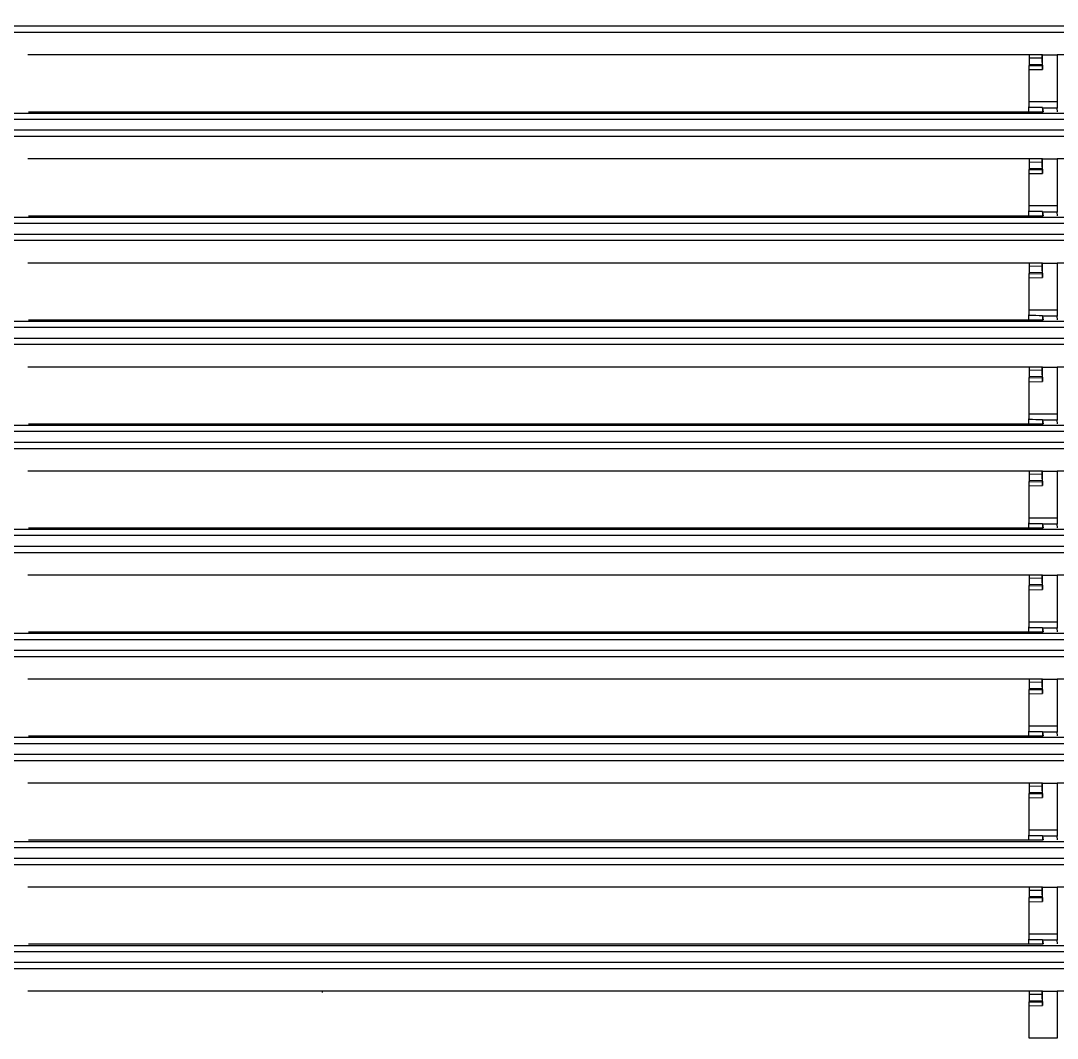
# Model space of a CAD drawing. Header units: millimetres. Extents: x -56261 to 196039, y 9480 to 100001.
# Drawn here: x 117702.3 to 117760.5, y 95738.1 to 95795.2 of the extents above; entities that cross this region are included whole.
import ezdxf

# ---------------------------------------------------------------- set-up
doc = ezdxf.new("R2010")
doc.units = ezdxf.units.MM
doc.set_wipeout_variables(frame=1)
doc.layers.add('SS-AIRCON', color=5, linetype='Continuous')
doc.layers.add('SS-TEXT', color=7, linetype='Continuous')

# ---------------------------------------------------------------- blocks, each defined once
blk = doc.blocks.new('I48T')
at = {"layer": 'SS-AIRCON', "color": 0, "linetype": 'Continuous'}
for p, q in [((41.1485, -5.96102), (41.1485, -2.0976)), ((41.1485, -2.0976), (43.4515, -2.0976)), ((43.4515, -2.0976), (43.4515, -4.7562)), ((43.4515, -4.7562), (42.3486, -4.77548)), ((42.3486, -4.77548), (42.3486, -5.96102)), ((42.352, -5.07505), (43.448, -5.0559)), ((42.382, -5.20296), (42.352, -5.07505)), ((43.448, -5.0559), (43.4178, -5.1858)), ((-41.1485, -5.96102), (41.1485, -5.96102)), ((42.3486, -5.96102), (41.1485, -5.96102)), ((42.3486, -5.96102), (125.7485, -5.96102)), ((43.4178, -5.1858), (42.382, -5.20296)), ((42.3878, -5.7021), (43.412, -5.68513)), ((42.3878, -5.96102), (42.3878, -5.7021)), ((43.412, -5.68513), (43.412, -5.96102)), ((101.5617, -5.96102), (101.5617, -5.84583)), ((-599.9007, -8.31793), (599.9006, -8.31793)), ((580.0736, -7.82954), (-580.0737, -7.82954)), ((599.9006, -9.23208), (-599.9007, -9.23208)), ((578.5326, -9.73017), (-578.5326, -9.73017)), ((41.1008, -9.84772), (41.1429, -10.14899)), ((41.1429, -10.14899), (42.343, -10.14899)), ((125.7008, -9.84772), (42.3009, -9.84772)), ((42.343, -10.14899), (42.3009, -9.84772)), ((41.1485, -14.51102), (41.1485, -10.6476)), ((41.1485, -10.6476), (43.4515, -10.6476)), ((43.4515, -10.6476), (43.4515, -13.3062)), ((43.4515, -13.3062), (42.3486, -13.32548)), ((42.3486, -13.32548), (42.3486, -14.51102)), ((42.352, -13.62505), (43.448, -13.6059)), ((42.382, -13.75296), (42.352, -13.62505)), ((43.448, -13.6059), (43.4178, -13.7358)), ((43.4178, -13.7358), (42.382, -13.75296)), ((42.3878, -14.2521), (43.412, -14.23513)), ((42.3878, -14.51102), (42.3878, -14.2521)), ((43.412, -14.23513), (43.412, -14.51102)), ((-41.1485, -14.51102), (41.1485, -14.51102)), ((42.3486, -14.51102), (41.1485, -14.51102)), ((42.3486, -14.51102), (125.7485, -14.51102)), ((-599.9007, -16.86793), (599.9006, -16.86793)), ((580.0736, -16.37954), (-580.0737, -16.37954)), ((599.9006, -17.78208), (-599.9007, -17.78208)), ((578.5326, -18.28017), (-578.5326, -18.28017)), ((41.1008, -18.39772), (41.1429, -18.69899)), ((41.1429, -18.69899), (42.343, -18.69899)), ((125.7008, -18.39772), (42.3009, -18.39772)), ((42.343, -18.69899), (42.3009, -18.39772)), ((41.1485, -23.06102), (41.1485, -19.1976)), ((41.1485, -19.1976), (43.4515, -19.1976)), ((43.4515, -19.1976), (43.4515, -21.8562)), ((43.4515, -21.8562), (42.3486, -21.87548)), ((42.3486, -21.87548), (42.3486, -23.06102)), ((42.352, -22.17505), (43.448, -22.1559)), ((42.382, -22.30296), (42.352, -22.17505)), ((43.4178, -22.2858), (42.382, -22.30296)), ((42.3878, -22.8021), (43.412, -22.78513)), ((42.3878, -23.06102), (42.3878, -22.8021)), ((43.412, -22.78513), (43.412, -23.06102)), ((43.448, -22.1559), (43.4178, -22.2858)), ((-41.1485, -23.06102), (41.1485, -23.06102)), ((42.3486, -23.06102), (41.1485, -23.06102)), ((42.3486, -23.06102), (125.7485, -23.06102)), ((-599.9007, -25.41793), (599.9006, -25.41793)), ((580.0736, -24.92954), (-580.0737, -24.92954)), ((599.9006, -26.33208), (-599.9007, -26.33208)), ((578.5326, -26.83017), (-578.5326, -26.83017)), ((41.1008, -26.94772), (41.1429, -27.24899)), ((41.1429, -27.24899), (42.343, -27.24899)), ((125.7008, -26.94772), (42.3009, -26.94772)), ((42.343, -27.24899), (42.3009, -26.94772)), ((41.1485, -27.7476), (43.4515, -27.7476)), ((41.1485, -31.61102), (41.1485, -27.7476)), ((43.4515, -27.7476), (43.4515, -30.4062)), ((43.4515, -30.4062), (42.3486, -30.42548)), ((42.3486, -30.42548), (42.3486, -31.61102)), ((42.352, -30.72505), (43.448, -30.7059)), ((42.382, -30.85296), (42.352, -30.72505)), ((43.4178, -30.8358), (42.382, -30.85296)), ((42.3878, -31.3521), (43.412, -31.33513)), ((42.3878, -31.61102), (42.3878, -31.3521)), ((43.412, -31.33513), (43.412, -31.61102)), ((43.448, -30.7059), (43.4178, -30.8358)), ((-41.1485, -31.61102), (41.1485, -31.61102)), ((42.3486, -31.61102), (41.1485, -31.61102)), ((42.3486, -31.61102), (125.7485, -31.61102)), ((-599.9007, -33.96793), (599.9006, -33.96793)), ((580.0736, -33.47954), (-580.0737, -33.47954)), ((599.9006, -34.88208), (-599.9007, -34.88208)), ((578.5326, -35.38017), (-578.5326, -35.38017)), ((41.1008, -35.49772), (41.1429, -35.79899)), ((125.7008, -35.49772), (42.3009, -35.49772)), ((42.343, -35.79899), (42.3009, -35.49772)), ((41.1429, -35.79899), (42.343, -35.79899)), ((41.1485, -36.2976), (43.4515, -36.2976)), ((41.1485, -40.16102), (41.1485, -36.2976)), ((43.4515, -36.2976), (43.4515, -38.9562)), ((43.4515, -38.9562), (42.3486, -38.97548)), ((42.3486, -38.97548), (42.3486, -40.16102)), ((42.352, -39.27505), (43.448, -39.2559)), ((42.382, -39.40296), (42.352, -39.27505)), ((43.4178, -39.3858), (42.382, -39.40296)), ((42.3878, -39.9021), (43.412, -39.88513)), ((42.3878, -40.16102), (42.3878, -39.9021)), ((43.412, -39.88513), (43.412, -40.16102)), ((43.448, -39.2559), (43.4178, -39.3858)), ((-41.1485, -40.16102), (41.1485, -40.16102)), ((42.3486, -40.16102), (41.1485, -40.16102)), ((42.3486, -40.16102), (125.7485, -40.16102)), ((-599.9007, -42.51793), (599.9006, -42.51793)), ((580.0736, -42.02954), (-580.0737, -42.02954)), ((599.9006, -43.43208), (-599.9007, -43.43208)), ((578.5326, -43.93017), (-578.5326, -43.93017)), ((41.1008, -44.04772), (41.1429, -44.34899)), ((125.7008, -44.04772), (42.3009, -44.04772)), ((42.343, -44.34899), (42.3009, -44.04772)), ((41.1429, -44.34899), (42.343, -44.34899)), ((41.1485, -44.8476), (43.4515, -44.8476)), ((41.1485, -48.71102), (41.1485, -44.8476)), ((43.4515, -44.8476), (43.4515, -47.5062)), ((43.4515, -47.5062), (42.3486, -47.52548)), ((42.3486, -47.52548), (42.3486, -48.71102)), ((42.352, -47.82505), (43.448, -47.8059)), ((42.382, -47.95296), (42.352, -47.82505)), ((43.4178, -47.9358), (42.382, -47.95296)), ((42.3878, -48.4521), (43.412, -48.43513)), ((42.3878, -48.71102), (42.3878, -48.4521)), ((43.412, -48.43513), (43.412, -48.71102)), ((43.448, -47.8059), (43.4178, -47.9358)), ((-41.1485, -48.71102), (41.1485, -48.71102)), ((42.3486, -48.71102), (41.1485, -48.71102)), ((42.3486, -48.71102), (125.7485, -48.71102)), ((-599.9007, -51.06793), (599.9006, -51.06793)), ((580.0736, -50.57954), (-580.0737, -50.57954)), ((599.9006, -51.98208), (-599.9007, -51.98208)), ((578.5326, -52.48017), (-578.5326, -52.48017)), ((41.1008, -52.59772), (41.1429, -52.89899)), ((125.7008, -52.59772), (42.3009, -52.59772)), ((42.343, -52.89899), (42.3009, -52.59772)), ((41.1429, -52.89899), (42.343, -52.89899)), ((41.1485, -53.3976), (43.4515, -53.3976)), ((41.1485, -57.26102), (41.1485, -53.3976)), ((43.4515, -53.3976), (43.4515, -56.0562)), ((43.4515, -56.0562), (42.3486, -56.07548)), ((42.3486, -56.07548), (42.3486, -57.26102)), ((42.352, -56.37505), (43.448, -56.3559)), ((42.382, -56.50296), (42.352, -56.37505)), ((43.4178, -56.4858), (42.382, -56.50296)), ((42.3878, -57.0021), (43.412, -56.98513)), ((42.3878, -57.26102), (42.3878, -57.0021)), ((43.412, -56.98513), (43.412, -57.26102)), ((43.448, -56.3559), (43.4178, -56.4858)), ((-41.1485, -57.26102), (41.1485, -57.26102)), ((42.3486, -57.26102), (41.1485, -57.26102)), ((42.3486, -57.26102), (125.7485, -57.26102)), ((-599.9007, -59.61793), (599.9006, -59.61793)), ((580.0736, -59.12954), (-580.0737, -59.12954)), ((599.9006, -60.53208), (-599.9007, -60.53208)), ((578.5326, -61.03017), (-578.5326, -61.03017)), ((41.1008, -61.14772), (41.1429, -61.44899)), ((125.7008, -61.14772), (42.3009, -61.14772)), ((42.343, -61.44899), (42.3009, -61.14772)), ((41.1429, -61.44899), (42.343, -61.44899)), ((41.1485, -61.9476), (43.4515, -61.9476)), ((41.1485, -65.81102), (41.1485, -61.9476)), ((43.4515, -61.9476), (43.4515, -64.6062)), ((43.4515, -64.6062), (42.3486, -64.62548)), ((42.3486, -64.62548), (42.3486, -65.81102)), ((42.352, -64.92505), (43.448, -64.9059)), ((42.382, -65.05296), (42.352, -64.92505)), ((43.4178, -65.0358), (42.382, -65.05296)), ((42.3878, -65.5521), (43.412, -65.53513)), ((42.3878, -65.81102), (42.3878, -65.5521)), ((43.412, -65.53513), (43.412, -65.81102)), ((43.448, -64.9059), (43.4178, -65.0358)), ((-41.1485, -65.81102), (41.1485, -65.81102)), ((42.3486, -65.81102), (41.1485, -65.81102)), ((42.3486, -65.81102), (125.7485, -65.81102)), ((580.0736, -67.67954), (-580.0737, -67.67954)), ((-599.9007, -68.16793), (599.9006, -68.16793)), ((599.9006, -69.08208), (-599.9007, -69.08208)), ((578.5326, -69.58017), (-578.5326, -69.58017)), ((41.1008, -69.69772), (41.1429, -69.99899)), ((125.7008, -69.69772), (42.3009, -69.69772)), ((42.343, -69.99899), (42.3009, -69.69772)), ((41.1429, -69.99899), (42.343, -69.99899)), ((41.1485, -74.36102), (41.1485, -70.4976)), ((41.1485, -70.4976), (43.4515, -70.4976)), ((43.4515, -70.4976), (43.4515, -73.1562)), ((43.4515, -73.1562), (42.3486, -73.17548)), ((42.3486, -73.17548), (42.3486, -74.36102)), ((42.352, -73.47505), (43.448, -73.4559)), ((42.382, -73.60296), (42.352, -73.47505)), ((43.4178, -73.5858), (42.382, -73.60296)), ((42.3878, -74.1021), (43.412, -74.08513)), ((42.3878, -74.36102), (42.3878, -74.1021)), ((43.412, -74.08513), (43.412, -74.36102)), ((43.448, -73.4559), (43.4178, -73.5858)), ((-41.1485, -74.36102), (41.1485, -74.36102)), ((42.3486, -74.36102), (41.1485, -74.36102)), ((42.3486, -74.36102), (125.7485, -74.36102)), ((580.0736, -76.22954), (-580.0737, -76.22954)), ((-599.9007, -76.71793), (599.9006, -76.71793)), ((599.9006, -77.63208), (-599.9007, -77.63208)), ((578.5326, -78.13017), (-578.5326, -78.13017)), ((41.1008, -78.24772), (41.1429, -78.54899)), ((125.7008, -78.24772), (42.3009, -78.24772)), ((42.343, -78.54899), (42.3009, -78.24772)), ((41.1429, -78.54899), (42.343, -78.54899)), ((41.1485, -79.0476), (43.4515, -79.0476)), ((41.1485, -82.91102), (41.1485, -79.0476)), ((43.4515, -79.0476), (43.4515, -81.7062)), ((43.4515, -81.7062), (42.3486, -81.72548)), ((42.3486, -81.72548), (42.3486, -82.91102)), ((42.352, -82.02505), (43.448, -82.0059)), ((42.382, -82.15296), (42.352, -82.02505)), ((43.4178, -82.1358), (42.382, -82.15296)), ((42.3878, -82.6521), (43.412, -82.63513)), ((43.412, -82.63513), (43.412, -82.91102)), ((43.448, -82.0059), (43.4178, -82.1358)), ((-41.1485, -82.91102), (41.1485, -82.91102)), ((42.3486, -82.91102), (41.1485, -82.91102)), ((42.3486, -82.91102), (125.7485, -82.91102)), ((42.3878, -82.91102), (42.3878, -82.6521)), ((580.0736, -84.77954), (-580.0737, -84.77954)), ((-599.9007, -85.26793), (599.9006, -85.26793))]:
    blk.add_line(p, q, dxfattribs=at)
for points in [[(42.3521, -5.07504), (42.3519, -5.074, -0.02728296), (42.3517, -5.07227, -0.00973444), (42.3516, -5.06983, -0.00499554), (42.3514, -5.06669, -0.00321872), (42.3512, -5.06277, -0.00217913), (42.351, -5.05811, -0.0015913), (42.3509, -5.05265, -0.00120061), (42.3507, -5.04643, -0.00095757), (42.3505, -5.03942, -0.00077342), (42.3503, -5.03165, -0.00064713), (42.3502, -5.02311, -0.00054576), (42.35, -5.01384, -0.00047255), (42.3499, -5.00386, -0.00041179), (42.3497, -4.99322, -0.00036621), (42.3496, -4.98193, -0.00032624), (42.3494, -4.97008, -0.00029421), (42.3493, -4.95768, -0.00026977), (42.3492, -4.94481, -0.00025209), (42.3491, -4.93149, -0.00022796), (42.349, -4.91787, -0.00020153), (42.3489, -4.90404, -0.00020535), (42.3488, -4.88976, -0.00022422), (42.3488, -4.87498, -0.00016788), (42.3487, -4.86098, -0.00007055), (42.3486, -4.84824, -0.00021125), (42.3486, -4.83204, -0.00033809), (42.3486, -4.80742, -0.00016819), (42.3485, -4.77537, -0.00009153)], [(43.4178, -5.18595), (43.4175, -5.18797, 0.02442443), (43.4172, -5.19137, 0.00852986), (43.4169, -5.1962, 0.00426948), (43.4167, -5.20243, 0.0026803), (43.4164, -5.21011, 0.00179837), (43.4161, -5.2192, 0.00130512), (43.4158, -5.22972, 0.00098291), (43.4155, -5.24159, 0.00078019), (43.4152, -5.25481, 0.00063051), (43.415, -5.26928, 0.00052596), (43.4147, -5.28498, 0.00044444), (43.4145, -5.30179, 0.00038394), (43.4142, -5.31965, 0.00033541), (43.414, -5.33844, 0.00029762), (43.4138, -5.35809, 0.00026596), (43.4136, -5.37846, 0.00023949), (43.4134, -5.39947, 0.00021996), (43.4132, -5.42101, 0.00020476), (43.413, -5.44301, 0.00018607), (43.4129, -5.46522, 0.00016484), (43.4128, -5.48752, 0.00016688), (43.4126, -5.51027, 0.00018014), (43.4125, -5.53351, 0.00013721), (43.4124, -5.55538, 0.0000615), (43.4124, -5.57516, 0.00016844), (43.4123, -5.5999, 0.00026791), (43.4122, -5.63702, 0.00013605), (43.4121, -5.68504, 0.00007562)], [(41.1484, -10.64753), (41.1484, -10.6273, 0.0001541), (41.1485, -10.60669, 0.00014439), (41.1485, -10.58568, 0.00014304), (41.1484, -10.56433, 0.00015218), (41.1484, -10.5427, 0.00015822), (41.1484, -10.52086, 0.0001642), (41.1483, -10.49885, 0.00017036), (41.1482, -10.47678, 0.00017945), (41.1481, -10.4547, 0.00018837), (41.148, -10.43271, 0.00019981), (41.1479, -10.41089, 0.00021182), (41.1478, -10.38934, 0.00022691), (41.1476, -10.36817, 0.00024382), (41.1474, -10.34746, 0.00026489), (41.1472, -10.32732, 0.00028809), (41.147, -10.30784, 0.00031512), (41.1468, -10.28915, 0.00035237), (41.1466, -10.2713, 0.00040257), (41.1463, -10.25442, 0.00044593), (41.146, -10.23856, 0.00047765), (41.1457, -10.22387, 0.00060619), (41.1454, -10.21028, 0.00086136), (41.1451, -10.19787, 0.00083385), (41.1448, -10.18695, 0.00037367), (41.1445, -10.17771, 0.00150455), (41.1441, -10.16891, 0.00443601), (41.1435, -10.15932, 0.00432993), (41.1427, -10.14915, 0.00351642)], [(43.4558, -10.18825), (43.4555, -10.19708, 0.00099696), (43.4552, -10.20669, 0.00084298), (43.455, -10.21711, 0.00071573), (43.4547, -10.22829, 0.0006234), (43.4544, -10.24022, 0.00054642), (43.4541, -10.25284, 0.00048494), (43.4539, -10.26613, 0.00043309), (43.4537, -10.28002, 0.00039144), (43.4534, -10.29451, 0.00035572), (43.4532, -10.30951, 0.00032577), (43.453, -10.32501, 0.00030001), (43.4528, -10.34092, 0.00027778), (43.4527, -10.35722, 0.00025896), (43.4525, -10.37385, 0.00024241), (43.4524, -10.39076, 0.00022771), (43.4522, -10.40789, 0.00021371), (43.4521, -10.4252, 0.00020413), (43.452, -10.44265, 0.00019665), (43.4519, -10.46022, 0.00018397), (43.4518, -10.47775, 0.00016668), (43.4517, -10.49519, 0.00017343), (43.4517, -10.51285, 0.00019271), (43.4516, -10.5308, 0.00014804), (43.4516, -10.54763, 0.00006376), (43.4516, -10.5628, 0.00018832), (43.4515, -10.58181, 0.00030668), (43.4516, -10.61044, 0.00015514), (43.4516, -10.64753, 0.00008562)], [(42.3521, -13.62503), (42.3519, -13.62399, -0.02730622), (42.3517, -13.62226, -0.00973938), (42.3516, -13.61982, -0.00499731), (42.3514, -13.61668, -0.00321959), (42.3512, -13.61277, -0.00217959), (42.351, -13.6081, -0.00159157), (42.3509, -13.60265, -0.00120078), (42.3507, -13.59643, -0.00095769), (42.3505, -13.58941, -0.00077349), (42.3503, -13.58164, -0.00064719), (42.3502, -13.5731, -0.0005458), (42.35, -13.56384, -0.00047257), (42.3499, -13.55385, -0.00041181), (42.3497, -13.54321, -0.00036623), (42.3496, -13.53193, -0.00032625), (42.3494, -13.52007, -0.00029422), (42.3493, -13.50768, -0.00026977), (42.3492, -13.4948, -0.0002521), (42.3491, -13.48148, -0.00022796), (42.349, -13.46787, -0.00020153), (42.3489, -13.45403, -0.00020535), (42.3488, -13.43975, -0.00022422), (42.3488, -13.42498, -0.00016788), (42.3487, -13.41098, -0.00007055), (42.3486, -13.39823, -0.00021125), (42.3486, -13.38203, -0.00033808), (42.3486, -13.35741, -0.00016819), (42.3485, -13.32536, -0.00009152)], [(43.4178, -13.73594), (43.4175, -13.73796, 0.02441231), (43.4172, -13.74137, 0.00852741), (43.4169, -13.7462, 0.00426864), (43.4167, -13.75242, 0.0026799), (43.4164, -13.76011, 0.00179817), (43.4161, -13.76919, 0.00130499), (43.4158, -13.77971, 0.00098284), (43.4155, -13.79158, 0.00078013), (43.4152, -13.80481, 0.00063047), (43.415, -13.81928, 0.00052593), (43.4147, -13.83498, 0.00044442), (43.4145, -13.85178, 0.00038393), (43.4142, -13.86964, 0.0003354), (43.414, -13.88843, 0.00029761), (43.4138, -13.90809, 0.00026595), (43.4136, -13.92846, 0.00023949), (43.4134, -13.94946, 0.00021996), (43.4132, -13.971, 0.00020476), (43.413, -13.993, 0.00018606), (43.4129, -14.01522, 0.00016484), (43.4128, -14.03752, 0.00016688), (43.4126, -14.06026, 0.00018014), (43.4125, -14.08351, 0.00013721), (43.4124, -14.10537, 0.0000615), (43.4124, -14.12515, 0.00016844), (43.4123, -14.14989, 0.00026791), (43.4122, -14.18701, 0.00013605), (43.4121, -14.23503, 0.00007563)], [(41.1484, -19.19752), (41.1484, -19.17729, 0.00015411), (41.1485, -19.15668, 0.00014439), (41.1485, -19.13567, 0.00014305), (41.1484, -19.11432, 0.00015218), (41.1484, -19.09269, 0.00015822), (41.1484, -19.07085, 0.00016421), (41.1483, -19.04885, 0.00017036), (41.1482, -19.02677, 0.00017945), (41.1481, -19.00469, 0.00018838), (41.148, -18.9827, 0.00019981), (41.1479, -18.96089, 0.00021182), (41.1478, -18.93934, 0.00022691), (41.1476, -18.91816, 0.00024382), (41.1474, -18.89745, 0.00026488), (41.1472, -18.87732, 0.00028809), (41.147, -18.85784, 0.00031512), (41.1468, -18.83915, 0.00035237), (41.1466, -18.82129, 0.00040256), (41.1463, -18.80441, 0.00044591), (41.146, -18.78856, 0.00047763), (41.1457, -18.77386, 0.00060616), (41.1454, -18.76027, 0.00086132), (41.1451, -18.74786, 0.0008338), (41.1448, -18.73694, 0.00037364), (41.1445, -18.72771, 0.00150443), (41.1441, -18.7189, 0.00443551), (41.1435, -18.70932, 0.00432918), (41.1427, -18.69914, 0.00351564)], [(43.4558, -18.73825), (43.4555, -18.74707, 0.00099681), (43.4552, -18.75668, 0.00084287), (43.455, -18.7671, 0.00071565), (43.4547, -18.77828, 0.00062334), (43.4544, -18.79021, 0.00054637), (43.4541, -18.80283, 0.0004849), (43.4539, -18.81612, 0.00043306), (43.4537, -18.83002, 0.00039142), (43.4534, -18.8445, 0.0003557), (43.4532, -18.85951, 0.00032576), (43.453, -18.875, 0.0003), (43.4528, -18.89091, 0.00027777), (43.4527, -18.90722, 0.00025895), (43.4525, -18.92384, 0.0002424), (43.4524, -18.94075, 0.00022771), (43.4522, -18.95789, 0.00021371), (43.4521, -18.97519, 0.00020413), (43.452, -18.99265, 0.00019665), (43.4519, -19.01021, 0.00018397), (43.4518, -19.02775, 0.00016668), (43.4517, -19.04519, 0.00017343), (43.4517, -19.06284, 0.00019271), (43.4516, -19.0808, 0.00014804), (43.4516, -19.09762, 0.00006376), (43.4516, -19.11279, 0.00018832), (43.4515, -19.13181, 0.00030669), (43.4516, -19.16043, 0.00015515), (43.4516, -19.19752, 0.00008562)], [(42.3521, -22.17502), (42.3519, -22.17398, -0.02732951), (42.3517, -22.17225, -0.00974431), (42.3516, -22.16982, -0.00499908), (42.3514, -22.16667, -0.00322046), (42.3512, -22.16276, -0.00218005), (42.351, -22.1581, -0.00159185), (42.3509, -22.15264, -0.00120095), (42.3507, -22.14642, -0.0009578), (42.3505, -22.13941, -0.00077357), (42.3503, -22.13164, -0.00064724), (42.3502, -22.12309, -0.00054583), (42.35, -22.11383, -0.0004726), (42.3499, -22.10385, -0.00041183), (42.3497, -22.09321, -0.00036624), (42.3496, -22.08192, -0.00032626), (42.3494, -22.07007, -0.00029423), (42.3493, -22.05767, -0.00026978), (42.3492, -22.0448, -0.0002521), (42.3491, -22.03148, -0.00022797), (42.349, -22.01786, -0.00020154), (42.3489, -22.00403, -0.00020535), (42.3488, -21.98975, -0.00022422), (42.3488, -21.97497, -0.00016788), (42.3487, -21.96097, -0.00007055), (42.3486, -21.94823, -0.00021125), (42.3486, -21.93202, -0.00033807), (42.3486, -21.9074, -0.00016819), (42.3485, -21.87535, -0.00009152)], [(43.4178, -22.28593), (43.4175, -22.28796, 0.0244002), (43.4172, -22.29136, 0.00852496), (43.4169, -22.29619, 0.0042678), (43.4167, -22.30241, 0.0026795), (43.4164, -22.3101, 0.00179796), (43.4161, -22.31919, 0.00130487), (43.4158, -22.32971, 0.00098276), (43.4155, -22.34157, 0.00078008), (43.4152, -22.3548, 0.00063044), (43.415, -22.36927, 0.00052591), (43.4147, -22.38497, 0.00044441), (43.4145, -22.40177, 0.00038391), (43.4142, -22.41964, 0.00033539), (43.414, -22.43843, 0.00029761), (43.4138, -22.45808, 0.00026595), (43.4136, -22.47845, 0.00023949), (43.4134, -22.49946, 0.00021995), (43.4132, -22.521, 0.00020476), (43.413, -22.543, 0.00018606), (43.4129, -22.56521, 0.00016484), (43.4128, -22.58751, 0.00016688), (43.4126, -22.61025, 0.00018014), (43.4125, -22.6335, 0.00013721), (43.4124, -22.65537, 0.0000615), (43.4124, -22.67514, 0.00016844), (43.4123, -22.69988, 0.00026792), (43.4122, -22.737, 0.00013605), (43.4121, -22.78502, 0.00007563)], [(41.1484, -27.74752), (41.1484, -27.72729, 0.00015411), (41.1485, -27.70668, 0.0001444), (41.1485, -27.68566, 0.00014305), (41.1484, -27.66432, 0.00015219), (41.1484, -27.64268, 0.00015822), (41.1484, -27.62084, 0.00016421), (41.1483, -27.59884, 0.00017036), (41.1482, -27.57676, 0.00017945), (41.1481, -27.55469, 0.00018838), (41.148, -27.53269, 0.00019981), (41.1479, -27.51088, 0.00021182), (41.1478, -27.48933, 0.0002269), (41.1476, -27.46816, 0.00024382), (41.1474, -27.44745, 0.00026488), (41.1472, -27.42731, 0.00028808), (41.147, -27.40783, 0.00031511), (41.1468, -27.38914, 0.00035236), (41.1466, -27.37129, 0.00040255), (41.1463, -27.3544, 0.0004459), (41.146, -27.33855, 0.00047761), (41.1457, -27.32386, 0.00060614), (41.1454, -27.31026, 0.00086128), (41.1451, -27.29786, 0.00083375), (41.1448, -27.28693, 0.00037362), (41.1445, -27.2777, 0.00150431), (41.1441, -27.2689, 0.004435), (41.1435, -27.25931, 0.00432844), (41.1427, -27.24913, 0.00351487)], [(43.4558, -27.28824), (43.4555, -27.29706, 0.00099666), (43.4552, -27.30667, 0.00084276), (43.455, -27.3171, 0.00071556), (43.4547, -27.32828, 0.00062327), (43.4544, -27.34021, 0.00054632), (43.4541, -27.35282, 0.00048487), (43.4539, -27.36612, 0.00043303), (43.4537, -27.38001, 0.00039139), (43.4534, -27.3945, 0.00035568), (43.4532, -27.4095, 0.00032574), (43.453, -27.425, 0.00029998), (43.4528, -27.44091, 0.00027776), (43.4527, -27.45721, 0.00025895), (43.4525, -27.47384, 0.00024239), (43.4524, -27.49075, 0.0002277), (43.4522, -27.50788, 0.0002137), (43.4521, -27.52519, 0.00020412), (43.452, -27.54264, 0.00019665), (43.4519, -27.56021, 0.00018397), (43.4518, -27.57774, 0.00016668), (43.4517, -27.59518, 0.00017343), (43.4517, -27.61284, 0.00019271), (43.4516, -27.63079, 0.00014804), (43.4516, -27.64761, 0.00006376), (43.4516, -27.66278, 0.00018832), (43.4515, -27.6818, 0.00030669), (43.4516, -27.71042, 0.00015515), (43.4516, -27.74752, 0.00008562)], [(42.3521, -30.72501), (42.3519, -30.72397, -0.02735283), (42.3517, -30.72224, -0.00974925), (42.3516, -30.71981, -0.00500085), (42.3514, -30.71666, -0.00322133), (42.3512, -30.71275, -0.00218051), (42.351, -30.70809, -0.00159212), (42.3509, -30.70263, -0.00120112), (42.3507, -30.69642, -0.00095791), (42.3505, -30.6894, -0.00077365), (42.3503, -30.68163, -0.0006473), (42.3502, -30.67309, -0.00054587), (42.35, -30.66383, -0.00047263), (42.3499, -30.65384, -0.00041185), (42.3497, -30.6432, -0.00036626), (42.3496, -30.63192, -0.00032627), (42.3494, -30.62006, -0.00029424), (42.3493, -30.60767, -0.00026979), (42.3492, -30.59479, -0.00025211), (42.3491, -30.58147, -0.00022797), (42.349, -30.56785, -0.00020154), (42.3489, -30.55402, -0.00020535), (42.3488, -30.53974, -0.00022422), (42.3488, -30.52496, -0.00016787), (42.3487, -30.51096, -0.00007055), (42.3486, -30.49822, -0.00021125), (42.3486, -30.48201, -0.00033807), (42.3486, -30.45739, -0.00016818), (42.3485, -30.42534, -0.00009152)], [(43.4178, -30.83592), (43.4175, -30.83795, 0.0243881), (43.4172, -30.84135, 0.00852251), (43.4169, -30.84618, 0.00426696), (43.4167, -30.8524, 0.0026791), (43.4164, -30.86009, 0.00179775), (43.4161, -30.86918, 0.00130475), (43.4158, -30.8797, 0.00098268), (43.4155, -30.89157, 0.00078003), (43.4152, -30.90479, 0.0006304), (43.415, -30.91927, 0.00052589), (43.4147, -30.93497, 0.00044439), (43.4145, -30.95177, 0.0003839), (43.4142, -30.96963, 0.00033538), (43.414, -30.98842, 0.0002976), (43.4138, -31.00807, 0.00026594), (43.4136, -31.02845, 0.00023948), (43.4134, -31.04945, 0.00021995), (43.4132, -31.07099, 0.00020476), (43.413, -31.09299, 0.00018606), (43.4129, -31.1152, 0.00016484), (43.4128, -31.13751, 0.00016688), (43.4126, -31.16025, 0.00018014), (43.4125, -31.1835, 0.00013721), (43.4124, -31.20536, 0.0000615), (43.4124, -31.22513, 0.00016844), (43.4123, -31.24988, 0.00026792), (43.4122, -31.28699, 0.00013605), (43.4121, -31.33501, 0.00007563)], [(41.1484, -36.29751), (41.1484, -36.27728, 0.00015411), (41.1485, -36.25667, 0.0001444), (41.1485, -36.23566, 0.00014305), (41.1484, -36.21431, 0.00015219), (41.1484, -36.19268, 0.00015823), (41.1484, -36.17083, 0.00016421), (41.1483, -36.14883, 0.00017037), (41.1482, -36.12676, 0.00017946), (41.1481, -36.10468, 0.00018838), (41.148, -36.08269, 0.00019981), (41.1479, -36.06087, 0.00021182), (41.1478, -36.03933, 0.0002269), (41.1476, -36.01815, 0.00024382), (41.1474, -35.99744, 0.00026488), (41.1472, -35.97731, 0.00028808), (41.147, -35.95783, 0.00031511), (41.1468, -35.93913, 0.00035235), (41.1466, -35.92128, 0.00040254), (41.1463, -35.9044, 0.00044589), (41.146, -35.88855, 0.0004776), (41.1457, -35.87385, 0.00060611), (41.1454, -35.86026, 0.00086123), (41.1451, -35.84785, 0.0008337), (41.1448, -35.83693, 0.00037359), (41.1445, -35.82769, 0.0015042), (41.1441, -35.81889, 0.00443449), (41.1435, -35.8093, 0.00432769), (41.1427, -35.79912, 0.0035141)], [(43.4558, -35.83823), (43.4555, -35.84705, 0.00099651), (43.4552, -35.85666, 0.00084265), (43.455, -35.86709, 0.00071548), (43.4547, -35.87827, 0.00062321), (43.4544, -35.8902, 0.00054627), (43.4541, -35.90282, 0.00048483), (43.4539, -35.91611, 0.000433), (43.4537, -35.93001, 0.00039137), (43.4534, -35.94449, 0.00035566), (43.4532, -35.9595, 0.00032572), (43.453, -35.97499, 0.00029997), (43.4528, -35.9909, 0.00027775), (43.4527, -36.00721, 0.00025894), (43.4525, -36.02383, 0.00024239), (43.4524, -36.04074, 0.0002277), (43.4522, -36.05788, 0.0002137), (43.4521, -36.07518, 0.00020412), (43.452, -36.09264, 0.00019665), (43.4519, -36.1102, 0.00018397), (43.4518, -36.12774, 0.00016668), (43.4517, -36.14518, 0.00017343), (43.4517, -36.16283, 0.00019271), (43.4516, -36.18079, 0.00014804), (43.4516, -36.19761, 0.00006376), (43.4516, -36.21278, 0.00018832), (43.4515, -36.23179, 0.0003067), (43.4516, -36.26041, 0.00015515), (43.4516, -36.29751, 0.00008563)], [(42.3521, -39.275), (42.3519, -39.27396, -0.02737618), (42.3517, -39.27224, -0.0097542), (42.3516, -39.2698, -0.00500263), (42.3514, -39.26666, -0.00322219), (42.3512, -39.26275, -0.00218097), (42.351, -39.25808, -0.00159239), (42.3509, -39.25263, -0.00120129), (42.3507, -39.24641, -0.00095803), (42.3505, -39.2394, -0.00077372), (42.3503, -39.23163, -0.00064735), (42.3502, -39.22308, -0.00054591), (42.35, -39.21382, -0.00047266), (42.3499, -39.20384, -0.00041187), (42.3497, -39.1932, -0.00036627), (42.3496, -39.18191, -0.00032629), (42.3494, -39.17006, -0.00029425), (42.3493, -39.15766, -0.00026979), (42.3492, -39.14479, -0.00025211), (42.3491, -39.13146, -0.00022797), (42.349, -39.11785, -0.00020154), (42.3489, -39.10402, -0.00020535), (42.3488, -39.08974, -0.00022422), (42.3488, -39.07496, -0.00016787), (42.3487, -39.06096, -0.00007055), (42.3486, -39.04821, -0.00021124), (42.3486, -39.03201, -0.00033806), (42.3486, -39.00738, -0.00016818), (42.3485, -38.97533, -0.00009152)], [(43.4178, -39.38591), (43.4175, -39.38794, 0.02437601), (43.4172, -39.39134, 0.00852006), (43.4169, -39.39617, 0.00426611), (43.4167, -39.4024, 0.0026787), (43.4164, -39.41009, 0.00179754), (43.4161, -39.41917, 0.00130462), (43.4158, -39.4297, 0.00098261), (43.4155, -39.44156, 0.00077998), (43.4152, -39.45479, 0.00063037), (43.415, -39.46926, 0.00052586), (43.4147, -39.48496, 0.00044437), (43.4145, -39.50176, 0.00038389), (43.4142, -39.51963, 0.00033537), (43.414, -39.53842, 0.00029759), (43.4138, -39.55807, 0.00026594), (43.4136, -39.57844, 0.00023948), (43.4134, -39.59945, 0.00021995), (43.4132, -39.62099, 0.00020476), (43.413, -39.64298, 0.00018606), (43.4129, -39.6652, 0.00016484), (43.4128, -39.6875, 0.00016688), (43.4126, -39.71024, 0.00018014), (43.4125, -39.73349, 0.00013721), (43.4124, -39.75535, 0.0000615), (43.4124, -39.77513, 0.00016844), (43.4123, -39.79987, 0.00026792), (43.4122, -39.83698, 0.00013605), (43.4121, -39.885, 0.00007563)], [(41.1484, -44.8475), (41.1484, -44.82727, 0.00015411), (41.1485, -44.80666, 0.0001444), (41.1485, -44.78565, 0.00014305), (41.1484, -44.7643, 0.00015219), (41.1484, -44.74267, 0.00015823), (41.1484, -44.72083, 0.00016421), (41.1483, -44.69883, 0.00017037), (41.1482, -44.67675, 0.00017946), (41.1481, -44.65467, 0.00018838), (41.148, -44.63268, 0.00019981), (41.1479, -44.61087, 0.00021182), (41.1478, -44.58932, 0.0002269), (41.1476, -44.56815, 0.00024382), (41.1474, -44.54743, 0.00026488), (41.1472, -44.5273, 0.00028807), (41.147, -44.50782, 0.0003151), (41.1468, -44.48913, 0.00035234), (41.1466, -44.47128, 0.00040253), (41.1463, -44.45439, 0.00044587), (41.146, -44.43854, 0.00047758), (41.1457, -44.42385, 0.00060609), (41.1454, -44.41025, 0.00086119), (41.1451, -44.39784, 0.00083365), (41.1448, -44.38692, 0.00037357), (41.1445, -44.37769, 0.00150408), (41.1441, -44.36888, 0.00443398), (41.1435, -44.35929, 0.00432694), (41.1427, -44.34912, 0.00351333)], [(43.4558, -44.38822), (43.4555, -44.39705, 0.00099636), (43.4552, -44.40665, 0.00084254), (43.455, -44.41708, 0.0007154), (43.4547, -44.42826, 0.00062314), (43.4544, -44.4402, 0.00054622), (43.4541, -44.45281, 0.00048479), (43.4539, -44.4661, 0.00043297), (43.4537, -44.48, 0.00039134), (43.4534, -44.49449, 0.00035564), (43.4532, -44.50949, 0.00032571), (43.453, -44.52499, 0.00029996), (43.4528, -44.5409, 0.00027774), (43.4527, -44.5572, 0.00025893), (43.4525, -44.57383, 0.00024238), (43.4524, -44.59074, 0.00022769), (43.4522, -44.60787, 0.00021369), (43.4521, -44.62518, 0.00020412), (43.452, -44.64263, 0.00019665), (43.4519, -44.66019, 0.00018396), (43.4518, -44.67773, 0.00016668), (43.4517, -44.69517, 0.00017343), (43.4517, -44.71283, 0.00019272), (43.4516, -44.73078, 0.00014805), (43.4516, -44.7476, 0.00006376), (43.4516, -44.76277, 0.00018833), (43.4515, -44.78178, 0.0003067), (43.4516, -44.81041, 0.00015516), (43.4516, -44.8475, 0.00008563)], [(42.3521, -47.82499), (42.3519, -47.82395, -0.02739955), (42.3517, -47.82223, -0.00975915), (42.3516, -47.81979, -0.0050044), (42.3514, -47.81665, -0.00322306), (42.3512, -47.81274, -0.00218143), (42.351, -47.80808, -0.00159267), (42.3509, -47.80262, -0.00120146), (42.3507, -47.7964, -0.00095814), (42.3505, -47.78939, -0.0007738), (42.3503, -47.78162, -0.00064741), (42.3502, -47.77308, -0.00054595), (42.35, -47.76382, -0.00047269), (42.3499, -47.75383, -0.00041189), (42.3497, -47.74319, -0.00036629), (42.3496, -47.73191, -0.0003263), (42.3494, -47.72005, -0.00029425), (42.3493, -47.70766, -0.0002698), (42.3492, -47.69478, -0.00025211), (42.3491, -47.68146, -0.00022797), (42.349, -47.66784, -0.00020154), (42.3489, -47.65401, -0.00020535), (42.3488, -47.63973, -0.00022422), (42.3488, -47.62495, -0.00016787), (42.3487, -47.61095, -0.00007055), (42.3486, -47.5982, -0.00021124), (42.3486, -47.582, -0.00033806), (42.3486, -47.55738, -0.00016818), (42.3485, -47.52532, -0.00009151)], [(43.4178, -47.9359), (43.4175, -47.93793, 0.02436393), (43.4172, -47.94133, 0.00851761), (43.4169, -47.94617, 0.00426527), (43.4167, -47.95239, 0.0026783), (43.4164, -47.96008, 0.00179733), (43.4161, -47.96917, 0.0013045), (43.4158, -47.97969, 0.00098253), (43.4155, -47.99156, 0.00077993), (43.4152, -48.00478, 0.00063034), (43.415, -48.01925, 0.00052584), (43.4147, -48.03496, 0.00044435), (43.4145, -48.05176, 0.00038388), (43.4142, -48.06962, 0.00033536), (43.414, -48.08841, 0.00029758), (43.4138, -48.10806, 0.00026593), (43.4136, -48.12844, 0.00023948), (43.4134, -48.14944, 0.00021994), (43.4132, -48.17098, 0.00020475), (43.413, -48.19298, 0.00018606), (43.4129, -48.21519, 0.00016484), (43.4128, -48.23749, 0.00016688), (43.4126, -48.26023, 0.00018014), (43.4125, -48.28348, 0.00013721), (43.4124, -48.30535, 0.0000615), (43.4124, -48.32512, 0.00016844), (43.4123, -48.34986, 0.00026793), (43.4122, -48.38698, 0.00013606), (43.4121, -48.435, 0.00007563)], [(41.1484, -53.39749), (41.1484, -53.37726, 0.00015412), (41.1485, -53.35665, 0.0001444), (41.1485, -53.33564, 0.00014306), (41.1484, -53.31429, 0.00015219), (41.1484, -53.29266, 0.00015823), (41.1484, -53.27082, 0.00016421), (41.1483, -53.24882, 0.00017037), (41.1482, -53.22674, 0.00017946), (41.1481, -53.20467, 0.00018838), (41.148, -53.18268, 0.00019981), (41.1479, -53.16086, 0.00021182), (41.1478, -53.13932, 0.0002269), (41.1476, -53.11814, 0.00024382), (41.1474, -53.09743, 0.00026488), (41.1472, -53.0773, 0.00028807), (41.147, -53.05782, 0.0003151), (41.1468, -53.03912, 0.00035234), (41.1466, -53.02127, 0.00040252), (41.1463, -53.00439, 0.00044586), (41.146, -52.98853, 0.00047756), (41.1457, -52.97384, 0.00060606), (41.1454, -52.96025, 0.00086114), (41.1451, -52.94784, 0.00083359), (41.1448, -52.93691, 0.00037354), (41.1445, -52.92768, 0.00150396), (41.1441, -52.91887, 0.00443347), (41.1435, -52.90928, 0.00432619), (41.1427, -52.89911, 0.00351256)], [(43.4558, -52.93821), (43.4555, -52.94704, 0.00099621), (43.4552, -52.95665, 0.00084243), (43.455, -52.96707, 0.00071532), (43.4547, -52.97826, 0.00062308), (43.4544, -52.99019, 0.00054617), (43.4541, -53.00281, 0.00048475), (43.4539, -53.0161, 0.00043294), (43.4537, -53.03, 0.00039132), (43.4534, -53.04448, 0.00035562), (43.4532, -53.05949, 0.00032569), (43.453, -53.07498, 0.00029995), (43.4528, -53.09089, 0.00027773), (43.4527, -53.1072, 0.00025892), (43.4525, -53.12382, 0.00024237), (43.4524, -53.14073, 0.00022769), (43.4522, -53.15787, 0.00021369), (43.4521, -53.17517, 0.00020412), (43.452, -53.19263, 0.00019664), (43.4519, -53.21019, 0.00018396), (43.4518, -53.22773, 0.00016668), (43.4517, -53.24516, 0.00017343), (43.4517, -53.26282, 0.00019272), (43.4516, -53.28077, 0.00014805), (43.4516, -53.29759, 0.00006376), (43.4516, -53.31276, 0.00018833), (43.4515, -53.33178, 0.00030671), (43.4516, -53.3604, 0.00015516), (43.4516, -53.39749, 0.00008563)], [(42.3521, -56.37498), (42.3519, -56.37394, -0.02742296), (42.3517, -56.37222, -0.0097641), (42.3516, -56.36978, -0.00500617), (42.3514, -56.36664, -0.00322393), (42.3512, -56.36273, -0.00218189), (42.351, -56.35807, -0.00159294), (42.3509, -56.35262, -0.00120163), (42.3507, -56.3464, -0.00095826), (42.3505, -56.33938, -0.00077388), (42.3503, -56.33161, -0.00064746), (42.3502, -56.32307, -0.00054599), (42.35, -56.31381, -0.00047272), (42.3499, -56.30383, -0.00041191), (42.3497, -56.29319, -0.00036631), (42.3496, -56.2819, -0.00032631), (42.3494, -56.27005, -0.00029426), (42.3493, -56.25765, -0.0002698), (42.3492, -56.24478, -0.00025212), (42.3491, -56.23145, -0.00022798), (42.349, -56.21784, -0.00020154), (42.3489, -56.204, -0.00020535), (42.3488, -56.18972, -0.00022422), (42.3488, -56.17494, -0.00016787), (42.3487, -56.16094, -0.00007055), (42.3486, -56.1482, -0.00021124), (42.3486, -56.13199, -0.00033805), (42.3486, -56.10737, -0.00016817), (42.3485, -56.07532, -0.00009151)], [(43.4178, -56.48589), (43.4175, -56.48792, 0.02435185), (43.4172, -56.49133, 0.00851517), (43.4169, -56.49616, 0.00426443), (43.4167, -56.50238, 0.0026779), (43.4164, -56.51007, 0.00179712), (43.4161, -56.51916, 0.00130438), (43.4158, -56.52968, 0.00098246), (43.4155, -56.54155, 0.00077988), (43.4152, -56.55478, 0.0006303), (43.415, -56.56925, 0.00052581), (43.4147, -56.58495, 0.00044434), (43.4145, -56.60175, 0.00038386), (43.4142, -56.61962, 0.00033535), (43.414, -56.63841, 0.00029758), (43.4138, -56.65806, 0.00026593), (43.4136, -56.67843, 0.00023947), (43.4134, -56.69944, 0.00021994), (43.4132, -56.72098, 0.00020475), (43.413, -56.74297, 0.00018606), (43.4129, -56.76519, 0.00016484), (43.4128, -56.78749, 0.00016688), (43.4126, -56.81023, 0.00018014), (43.4125, -56.83348, 0.00013721), (43.4124, -56.85534, 0.0000615), (43.4124, -56.87511, 0.00016845), (43.4123, -56.89985, 0.00026793), (43.4122, -56.93697, 0.00013606), (43.4121, -56.98499, 0.00007563)], [(41.1484, -61.94748), (41.1484, -61.92725, 0.00015412), (41.1485, -61.90664, 0.00014441), (41.1485, -61.88563, 0.00014306), (41.1484, -61.86429, 0.00015219), (41.1484, -61.84266, 0.00015823), (41.1484, -61.82081, 0.00016422), (41.1483, -61.79882, 0.00017037), (41.1482, -61.77674, 0.00017946), (41.1481, -61.75466, 0.00018838), (41.148, -61.73267, 0.00019981), (41.1479, -61.71086, 0.00021182), (41.1478, -61.68931, 0.0002269), (41.1476, -61.66814, 0.00024381), (41.1474, -61.64742, 0.00026487), (41.1472, -61.62729, 0.00028807), (41.147, -61.60781, 0.00031509), (41.1468, -61.58912, 0.00035233), (41.1466, -61.57127, 0.00040251), (41.1463, -61.55438, 0.00044585), (41.146, -61.53853, 0.00047755), (41.1457, -61.52384, 0.00060604), (41.1454, -61.51024, 0.0008611), (41.1451, -61.49783, 0.00083354), (41.1448, -61.48691, 0.00037351), (41.1445, -61.47767, 0.00150384), (41.1441, -61.46887, 0.00443296), (41.1435, -61.45928, 0.00432544), (41.1427, -61.4491, 0.00351179)], [(43.4558, -61.4882), (43.4555, -61.49703, 0.00099606), (43.4552, -61.50664, 0.00084232), (43.455, -61.51707, 0.00071523), (43.4547, -61.52825, 0.00062302), (43.4544, -61.54018, 0.00054612), (43.4541, -61.5528, 0.00048471), (43.4539, -61.56609, 0.00043291), (43.4537, -61.57999, 0.00039129), (43.4534, -61.59448, 0.0003556), (43.4532, -61.60948, 0.00032568), (43.453, -61.62497, 0.00029993), (43.4528, -61.64089, 0.00027772), (43.4527, -61.65719, 0.00025891), (43.4525, -61.67382, 0.00024237), (43.4524, -61.69073, 0.00022768), (43.4522, -61.70786, 0.00021369), (43.4521, -61.72517, 0.00020411), (43.452, -61.74262, 0.00019664), (43.4519, -61.76018, 0.00018396), (43.4518, -61.77772, 0.00016668), (43.4517, -61.79516, 0.00017343), (43.4517, -61.81281, 0.00019272), (43.4516, -61.83077, 0.00014805), (43.4516, -61.84759, 0.00006376), (43.4516, -61.86275, 0.00018833), (43.4515, -61.88177, 0.00030672), (43.4516, -61.91039, 0.00015516), (43.4516, -61.94748, 0.00008563)], [(42.3521, -64.92498), (42.3519, -64.92394, -0.0274464), (42.3517, -64.92221, -0.00976905), (42.3516, -64.91978, -0.00500795), (42.3514, -64.91663, -0.0032248), (42.3512, -64.91272, -0.00218235), (42.351, -64.90806, -0.00159321), (42.3509, -64.90261, -0.0012018), (42.3507, -64.89639, -0.00095837), (42.3505, -64.88938, -0.00077395), (42.3503, -64.88161, -0.00064752), (42.3502, -64.87307, -0.00054603), (42.35, -64.86381, -0.00047275), (42.3499, -64.85382, -0.00041193), (42.3497, -64.84318, -0.00036632), (42.3496, -64.8319, -0.00032632), (42.3494, -64.82004, -0.00029427), (42.3493, -64.80765, -0.00026981), (42.3492, -64.79477, -0.00025212), (42.3491, -64.78145, -0.00022798), (42.349, -64.76783, -0.00020154), (42.3489, -64.754, -0.00020535), (42.3488, -64.73972, -0.00022422), (42.3488, -64.72494, -0.00016787), (42.3487, -64.71094, -0.00007055), (42.3486, -64.69819, -0.00021124), (42.3486, -64.68198, -0.00033804), (42.3486, -64.65736, -0.00016817), (42.3485, -64.62531, -0.00009151)], [(43.4178, -65.03589), (43.4175, -65.03791, 0.02433979), (43.4172, -65.04132, 0.00851272), (43.4169, -65.04615, 0.00426359), (43.4167, -65.05238, 0.00267751), (43.4164, -65.06007, 0.00179691), (43.4161, -65.06915, 0.00130425), (43.4158, -65.07968, 0.00098238), (43.4155, -65.09155, 0.00077983), (43.4152, -65.10477, 0.00063027), (43.415, -65.11924, 0.00052579), (43.4147, -65.13494, 0.00044432), (43.4145, -65.15175, 0.00038385), (43.4142, -65.16961, 0.00033535), (43.414, -65.1884, 0.00029757), (43.4138, -65.20805, 0.00026592), (43.4136, -65.22842, 0.00023947), (43.4134, -65.24943, 0.00021994), (43.4132, -65.27097, 0.00020475), (43.413, -65.29297, 0.00018606), (43.4129, -65.31518, 0.00016484), (43.4128, -65.33748, 0.00016688), (43.4126, -65.36022, 0.00018014), (43.4125, -65.38347, 0.00013721), (43.4124, -65.40533, 0.0000615), (43.4124, -65.42511, 0.00016845), (43.4123, -65.44985, 0.00026793), (43.4122, -65.48696, 0.00013606), (43.4121, -65.53498, 0.00007563)], [(41.1484, -70.49747), (41.1484, -70.47724, 0.00015412), (41.1485, -70.45663, 0.00014441), (41.1485, -70.43562, 0.00014306), (41.1484, -70.41428, 0.0001522), (41.1484, -70.39265, 0.00015824), (41.1484, -70.37081, 0.00016422), (41.1483, -70.34881, 0.00017037), (41.1482, -70.32673, 0.00017946), (41.1481, -70.30466, 0.00018838), (41.148, -70.28266, 0.00019981), (41.1479, -70.26085, 0.00021182), (41.1478, -70.2393, 0.0002269), (41.1476, -70.21813, 0.00024381), (41.1474, -70.19742, 0.00026487), (41.1472, -70.17729, 0.00028806), (41.147, -70.15781, 0.00031509), (41.1468, -70.13911, 0.00035232), (41.1466, -70.12126, 0.0004025), (41.1463, -70.10438, 0.00044583), (41.146, -70.08852, 0.00047753), (41.1457, -70.07383, 0.00060601), (41.1454, -70.06024, 0.00086106), (41.1451, -70.04782, 0.00083349), (41.1448, -70.0369, 0.00037349), (41.1445, -70.02767, 0.00150373), (41.1441, -70.01886, 0.00443245), (41.1435, -70.00927, 0.00432469), (41.1427, -69.99909, 0.00351102)], [(43.4558, -70.03819), (43.4555, -70.04702, 0.00099592), (43.4552, -70.05663, 0.0008422), (43.455, -70.06706, 0.00071515), (43.4547, -70.07824, 0.00062295), (43.4544, -70.09018, 0.00054607), (43.4541, -70.10279, 0.00048467), (43.4539, -70.11609, 0.00043288), (43.4537, -70.12999, 0.00039127), (43.4534, -70.14447, 0.00035558), (43.4532, -70.15948, 0.00032566), (43.453, -70.17497, 0.00029992), (43.4528, -70.19089, 0.00027771), (43.4527, -70.20719, 0.00025891), (43.4525, -70.22381, 0.00024236), (43.4524, -70.24072, 0.00022768), (43.4522, -70.25786, 0.00021368), (43.4521, -70.27516, 0.00020411), (43.452, -70.29262, 0.00019664), (43.4519, -70.31018, 0.00018396), (43.4518, -70.32772, 0.00016668), (43.4517, -70.34515, 0.00017343), (43.4517, -70.36281, 0.00019272), (43.4516, -70.38076, 0.00014805), (43.4516, -70.39758, 0.00006376), (43.4516, -70.41275, 0.00018834), (43.4515, -70.43176, 0.00030672), (43.4516, -70.46038, 0.00015517), (43.4516, -70.49747, 0.00008563)], [(42.3521, -73.47497), (42.3519, -73.47393, -0.02745453), (42.3517, -73.47221, -0.00977563), (42.3516, -73.46977, -0.00501212), (42.3514, -73.46663, -0.00322777), (42.3512, -73.46273, -0.00218449), (42.351, -73.45807, -0.00159483), (42.3509, -73.45262, -0.00120306), (42.3507, -73.44641, -0.0009594), (42.3505, -73.43941, -0.0007748), (42.3503, -73.43165, -0.00064823), (42.3502, -73.42312, -0.00054664), (42.35, -73.41387, -0.00047328), (42.3499, -73.4039, -0.0004124), (42.3497, -73.39327, -0.00036674), (42.3496, -73.38199, -0.0003267), (42.3494, -73.37015, -0.00029461), (42.3493, -73.35777, -0.00027012), (42.3492, -73.34491, -0.00025242), (42.3491, -73.33161, -0.00022825), (42.349, -73.31801, -0.00020178), (42.3489, -73.30419, -0.00020559), (42.3488, -73.28993, -0.00022448), (42.3488, -73.27516, -0.00016807), (42.3487, -73.26118, -0.00007063), (42.3486, -73.24845, -0.00021149), (42.3486, -73.23226, -0.00033845), (42.3486, -73.20767, -0.00016837), (42.3485, -73.17565, -0.00009162)], [(43.4178, -73.58588), (43.4175, -73.58791, 0.02432773), (43.4172, -73.59131, 0.00851028), (43.4169, -73.59614, 0.00426275), (43.4167, -73.60237, 0.00267711), (43.4164, -73.61006, 0.0017967), (43.4161, -73.61915, 0.00130413), (43.4158, -73.62967, 0.0009823), (43.4155, -73.64154, 0.00077978), (43.4152, -73.65477, 0.00063023), (43.415, -73.66924, 0.00052576), (43.4147, -73.68494, 0.0004443), (43.4145, -73.70174, 0.00038384), (43.4142, -73.71961, 0.00033534), (43.414, -73.7384, 0.00029756), (43.4138, -73.75805, 0.00026592), (43.4136, -73.77842, 0.00023946), (43.4134, -73.79943, 0.00021994), (43.4132, -73.82097, 0.00020475), (43.413, -73.84296, 0.00018606), (43.4129, -73.86518, 0.00016484), (43.4128, -73.88748, 0.00016688), (43.4126, -73.91022, 0.00018014), (43.4125, -73.93346, 0.00013721), (43.4124, -73.95533, 0.0000615), (43.4124, -73.9751, 0.00016845), (43.4123, -73.99984, 0.00026793), (43.4122, -74.03695, 0.00013606), (43.4121, -74.08497, 0.00007563)], [(41.1484, -79.04746), (41.1484, -79.02723, 0.00015413), (41.1485, -79.00663, 0.00014441), (41.1485, -78.98562, 0.00014306), (41.1484, -78.96427, 0.0001522), (41.1484, -78.94264, 0.00015824), (41.1484, -78.9208, 0.00016422), (41.1483, -78.8988, 0.00017037), (41.1482, -78.87673, 0.00017946), (41.1481, -78.85465, 0.00018838), (41.148, -78.83266, 0.00019981), (41.1479, -78.81085, 0.00021182), (41.1478, -78.7893, 0.0002269), (41.1476, -78.76813, 0.00024381), (41.1474, -78.74741, 0.00026487), (41.1472, -78.72728, 0.00028806), (41.147, -78.7078, 0.00031508), (41.1468, -78.68911, 0.00035232), (41.1466, -78.67126, 0.00040249), (41.1463, -78.65437, 0.00044582), (41.146, -78.63852, 0.00047751), (41.1457, -78.62382, 0.00060598), (41.1454, -78.61023, 0.00086101), (41.1451, -78.59782, 0.00083344), (41.1448, -78.58689, 0.00037346), (41.1445, -78.57766, 0.00150361), (41.1441, -78.56885, 0.00443194), (41.1435, -78.55926, 0.00432395), (41.1427, -78.54908, 0.00351025)], [(43.4558, -78.58818), (43.4555, -78.59701, 0.00099577), (43.4552, -78.60662, 0.00084209), (43.455, -78.61705, 0.00071507), (43.4547, -78.62824, 0.00062289), (43.4544, -78.64017, 0.00054602), (43.4541, -78.65279, 0.00048463), (43.4539, -78.66608, 0.00043285), (43.4537, -78.67998, 0.00039125), (43.4534, -78.69447, 0.00035557), (43.4532, -78.70947, 0.00032565), (43.453, -78.72496, 0.00029991), (43.4528, -78.74088, 0.0002777), (43.4527, -78.75718, 0.0002589), (43.4525, -78.77381, 0.00024236), (43.4524, -78.79072, 0.00022767), (43.4522, -78.80785, 0.00021368), (43.4521, -78.82516, 0.00020411), (43.452, -78.84261, 0.00019664), (43.4519, -78.86017, 0.00018396), (43.4518, -78.87771, 0.00016668), (43.4517, -78.89515, 0.00017343), (43.4517, -78.9128, 0.00019272), (43.4516, -78.93075, 0.00014805), (43.4516, -78.94757, 0.00006376), (43.4516, -78.96274, 0.00018834), (43.4515, -78.98175, 0.00030673), (43.4516, -79.01037, 0.00015517), (43.4516, -79.04746, 0.00008564)], [(42.3521, -82.02496), (42.3519, -82.02392, -0.02747802), (42.3517, -82.0222, -0.0097806), (42.3516, -82.01977, -0.0050139), (42.3514, -82.01663, -0.00322864), (42.3512, -82.01272, -0.00218495), (42.351, -82.00807, -0.00159511), (42.3509, -82.00262, -0.00120323), (42.3507, -81.99641, -0.00095951), (42.3505, -81.9894, -0.00077488), (42.3503, -81.98164, -0.00064829), (42.3502, -81.97311, -0.00054668), (42.35, -81.96386, -0.00047331), (42.3499, -81.95389, -0.00041242), (42.3497, -81.94326, -0.00036676), (42.3496, -81.93199, -0.00032671), (42.3494, -81.92015, -0.00029462), (42.3493, -81.90777, -0.00027013), (42.3492, -81.89491, -0.00025242), (42.3491, -81.8816, -0.00022825), (42.349, -81.868, -0.00020178), (42.3489, -81.85418, -0.00020559), (42.3488, -81.83992, -0.00022448), (42.3488, -81.82516, -0.00016807), (42.3487, -81.81117, -0.00007063), (42.3486, -81.79844, -0.00021149), (42.3486, -81.78225, -0.00033845), (42.3486, -81.75766, -0.00016837), (42.3485, -81.72564, -0.00009162)], [(43.4178, -82.13587), (43.4175, -82.1379, 0.02431568), (43.4172, -82.1413, 0.00850784), (43.4169, -82.14614, 0.00426191), (43.4167, -82.15236, 0.00267671), (43.4164, -82.16005, 0.00179649), (43.4161, -82.16914, 0.00130401), (43.4158, -82.17966, 0.00098223), (43.4155, -82.19153, 0.00077973), (43.4152, -82.20476, 0.0006302), (43.415, -82.21923, 0.00052574), (43.4147, -82.23493, 0.00044429), (43.4145, -82.25174, 0.00038383), (43.4142, -82.2696, 0.00033533), (43.414, -82.28839, 0.00029756), (43.4138, -82.30804, 0.00026591), (43.4136, -82.32841, 0.00023946), (43.4134, -82.34942, 0.00021993), (43.4132, -82.37096, 0.00020475), (43.413, -82.39296, 0.00018606), (43.4129, -82.41517, 0.00016484), (43.4128, -82.43747, 0.00016688), (43.4126, -82.46021, 0.00018014), (43.4125, -82.48346, 0.00013721), (43.4124, -82.50532, 0.0000615), (43.4124, -82.52509, 0.00016845), (43.4123, -82.54983, 0.00026794), (43.4122, -82.58694, 0.00013606), (43.4121, -82.63496, 0.00007563)]]:
    blk.add_lwpolyline(points, format="xyb", dxfattribs=at)
for points in [[(43.4516, -4.75617), (43.4515, -4.91376), (43.4499, -5.04762), (43.448, -5.05584)], [(42.3876, -5.7021), (42.3878, -5.42855), (42.3853, -5.217), (42.3819, -5.20301)], [(42.3428, -10.14915), (42.3436, -10.15324), (42.3441, -10.16426), (42.3446, -10.1815)], [(42.3446, -10.1815), (42.715, -10.18378), (43.0854, -10.18597), (43.4558, -10.18825)], [(43.4573, -9.84772), (43.4576, -9.98199), (43.4569, -10.13524), (43.4558, -10.18825)], [(43.4516, -13.30616), (43.4515, -13.46376), (43.4499, -13.59762), (43.448, -13.60583)], [(42.3876, -14.25209), (42.3878, -13.97855), (42.3853, -13.767), (42.3819, -13.753)], [(42.3428, -18.69914), (42.3436, -18.70324), (42.3441, -18.71426), (42.3446, -18.73149)], [(42.3446, -18.73149), (42.715, -18.73378), (43.0854, -18.73597), (43.4558, -18.73825)], [(43.4573, -18.39772), (43.4576, -18.53199), (43.4569, -18.68524), (43.4558, -18.73825)], [(43.4516, -21.85616), (43.4515, -22.01376), (43.4499, -22.14762), (43.448, -22.15582)], [(42.3876, -22.80209), (42.3878, -22.52855), (42.3853, -22.317), (42.3819, -22.30299)], [(42.3428, -27.24913), (42.3436, -27.25324), (42.3441, -27.26426), (42.3446, -27.28148)], [(43.4573, -26.94772), (43.4576, -27.08199), (43.4569, -27.23524), (43.4558, -27.28824)], [(42.3446, -27.28148), (42.715, -27.28378), (43.0854, -27.28597), (43.4558, -27.28824)], [(43.4516, -30.40615), (43.4515, -30.56376), (43.4499, -30.69762), (43.448, -30.70582)], [(42.3876, -31.35208), (42.3878, -31.07855), (42.3853, -30.867), (42.3819, -30.85298)], [(43.4573, -35.49772), (43.4576, -35.63199), (43.4569, -35.78524), (43.4558, -35.83823)], [(42.3428, -35.79912), (42.3436, -35.80324), (42.3441, -35.81426), (42.3446, -35.83147)], [(42.3446, -35.83147), (42.715, -35.83378), (43.0854, -35.83597), (43.4558, -35.83823)], [(43.4516, -38.95614), (43.4515, -39.11376), (43.4499, -39.24762), (43.448, -39.25581)], [(42.3876, -39.90207), (42.3878, -39.62855), (42.3853, -39.417), (42.3819, -39.40297)], [(43.4573, -44.04772), (43.4576, -44.18199), (43.4569, -44.33524), (43.4558, -44.38822)], [(42.3428, -44.34912), (42.3436, -44.35324), (42.3441, -44.36426), (42.3446, -44.38146)], [(42.3446, -44.38146), (42.715, -44.38378), (43.0854, -44.38597), (43.4558, -44.38822)], [(43.4516, -47.50613), (43.4515, -47.66376), (43.4499, -47.79762), (43.448, -47.8058)], [(42.3876, -48.45206), (42.3878, -48.17855), (42.3853, -47.967), (42.3819, -47.95297)], [(43.4573, -52.59772), (43.4576, -52.73199), (43.4569, -52.88524), (43.4558, -52.93821)], [(42.3428, -52.89911), (42.3436, -52.90324), (42.3441, -52.91426), (42.3446, -52.93181)], [(42.3446, -52.93181), (42.715, -52.93378), (43.0854, -52.93597), (43.4558, -52.93821)], [(43.4516, -56.05612), (43.4515, -56.21376), (43.4499, -56.34762), (43.448, -56.35579)], [(42.3876, -57.00205), (42.3878, -56.72855), (42.3853, -56.517), (42.3819, -56.50296)], [(43.4573, -61.14772), (43.4576, -61.28199), (43.4569, -61.43524), (43.4558, -61.4882)], [(42.3428, -61.4491), (42.3436, -61.45324), (42.3441, -61.46426), (42.3446, -61.4818)], [(42.3446, -61.4818), (42.715, -61.48378), (43.0854, -61.48597), (43.4558, -61.4882)], [(43.4516, -64.60611), (43.4515, -64.76376), (43.4499, -64.89762), (43.448, -64.90578)], [(42.3876, -65.55204), (42.3878, -65.27855), (42.3853, -65.067), (42.3819, -65.05295)], [(43.4573, -69.69772), (43.4576, -69.83199), (43.4569, -69.98524), (43.4558, -70.03819)], [(42.3428, -69.99909), (42.3436, -70.00324), (42.3441, -70.01426), (42.3446, -70.03179)], [(42.3446, -70.03179), (42.715, -70.03378), (43.0854, -70.03597), (43.4558, -70.03819)], [(43.4516, -73.1561), (43.4515, -73.31376), (43.4499, -73.44762), (43.448, -73.45577)], [(42.3876, -74.10203), (42.3878, -73.82855), (42.3853, -73.617), (42.3819, -73.60294)], [(43.4573, -78.24772), (43.4576, -78.38199), (43.4569, -78.53524), (43.4558, -78.58818)], [(42.3428, -78.54908), (42.3436, -78.55324), (42.3441, -78.56426), (42.3446, -78.58178)], [(42.3446, -78.58178), (42.715, -78.58378), (43.0854, -78.58597), (43.4558, -78.58818)], [(43.4516, -81.70609), (43.4515, -81.86376), (43.4499, -81.99762), (43.448, -82.00576)], [(42.3876, -82.65202), (42.3878, -82.37855), (42.3853, -82.167), (42.3819, -82.15293)]]:
    blk.add_open_spline(points, degree=3, dxfattribs=at)
for points in [[(42.3446, -10.1815), (42.3436, -10.148), (42.3424, -10.04128), (42.3423, -9.89976), (42.3424, -9.84772)], [(42.3446, -18.73149), (42.3436, -18.698), (42.3424, -18.59128), (42.3423, -18.44976), (42.3424, -18.39772)], [(42.3446, -27.28148), (42.3436, -27.248), (42.3424, -27.14128), (42.3423, -26.99976), (42.3424, -26.94772)], [(42.3446, -35.83147), (42.3436, -35.798), (42.3424, -35.69128), (42.3423, -35.54976), (42.3424, -35.49772)], [(42.3446, -44.38146), (42.3436, -44.348), (42.3424, -44.24128), (42.3423, -44.09976), (42.3424, -44.04772)], [(42.3446, -52.93181), (42.3436, -52.898), (42.3424, -52.79128), (42.3423, -52.64976), (42.3424, -52.59772)], [(42.3446, -61.4818), (42.3436, -61.448), (42.3424, -61.34128), (42.3423, -61.19976), (42.3424, -61.14772)], [(42.3446, -70.03179), (42.3436, -69.998), (42.3424, -69.89128), (42.3423, -69.74976), (42.3424, -69.69772)], [(42.3446, -78.58178), (42.3436, -78.548), (42.3424, -78.44128), (42.3423, -78.29976), (42.3424, -78.24772)]]:
    blk.add_open_spline(points, degree=3, knots=[0, 0, 0, 0, 0.0002540524, 0.0004116041, 0.0004116041, 0.0004116041, 0.0004116041], dxfattribs=at)
blk = doc.blocks.new('A$C43DE16F2')
blk.add_wipeout([(0, 14550), (0, 0), (29100, 0), (29100, 14550)]).dxf.layer = 'SS-TEXT'
at = {"layer": 'SS-TEXT', "linetype": 'Continuous', "xscale": 1.577261091527505, "yscale": 1.577261091527505, "zscale": 1.577261091527505, "rotation": 180}
blk.add_blockref('I48T', (11081.92, 7128.46), dxfattribs=at)

msp = doc.modelspace()

# ---------------------------------------------------------------- block references
at = {"layer": 'SS-TEXT', "xscale": 0.4331186193392458, "yscale": 0.4331186193392458, "zscale": 0.4331186193392458}
msp.add_blockref('A$C43DE16F2', (112988.861, 92649.191), dxfattribs=at)

doc.saveas('drawing.dxf')
